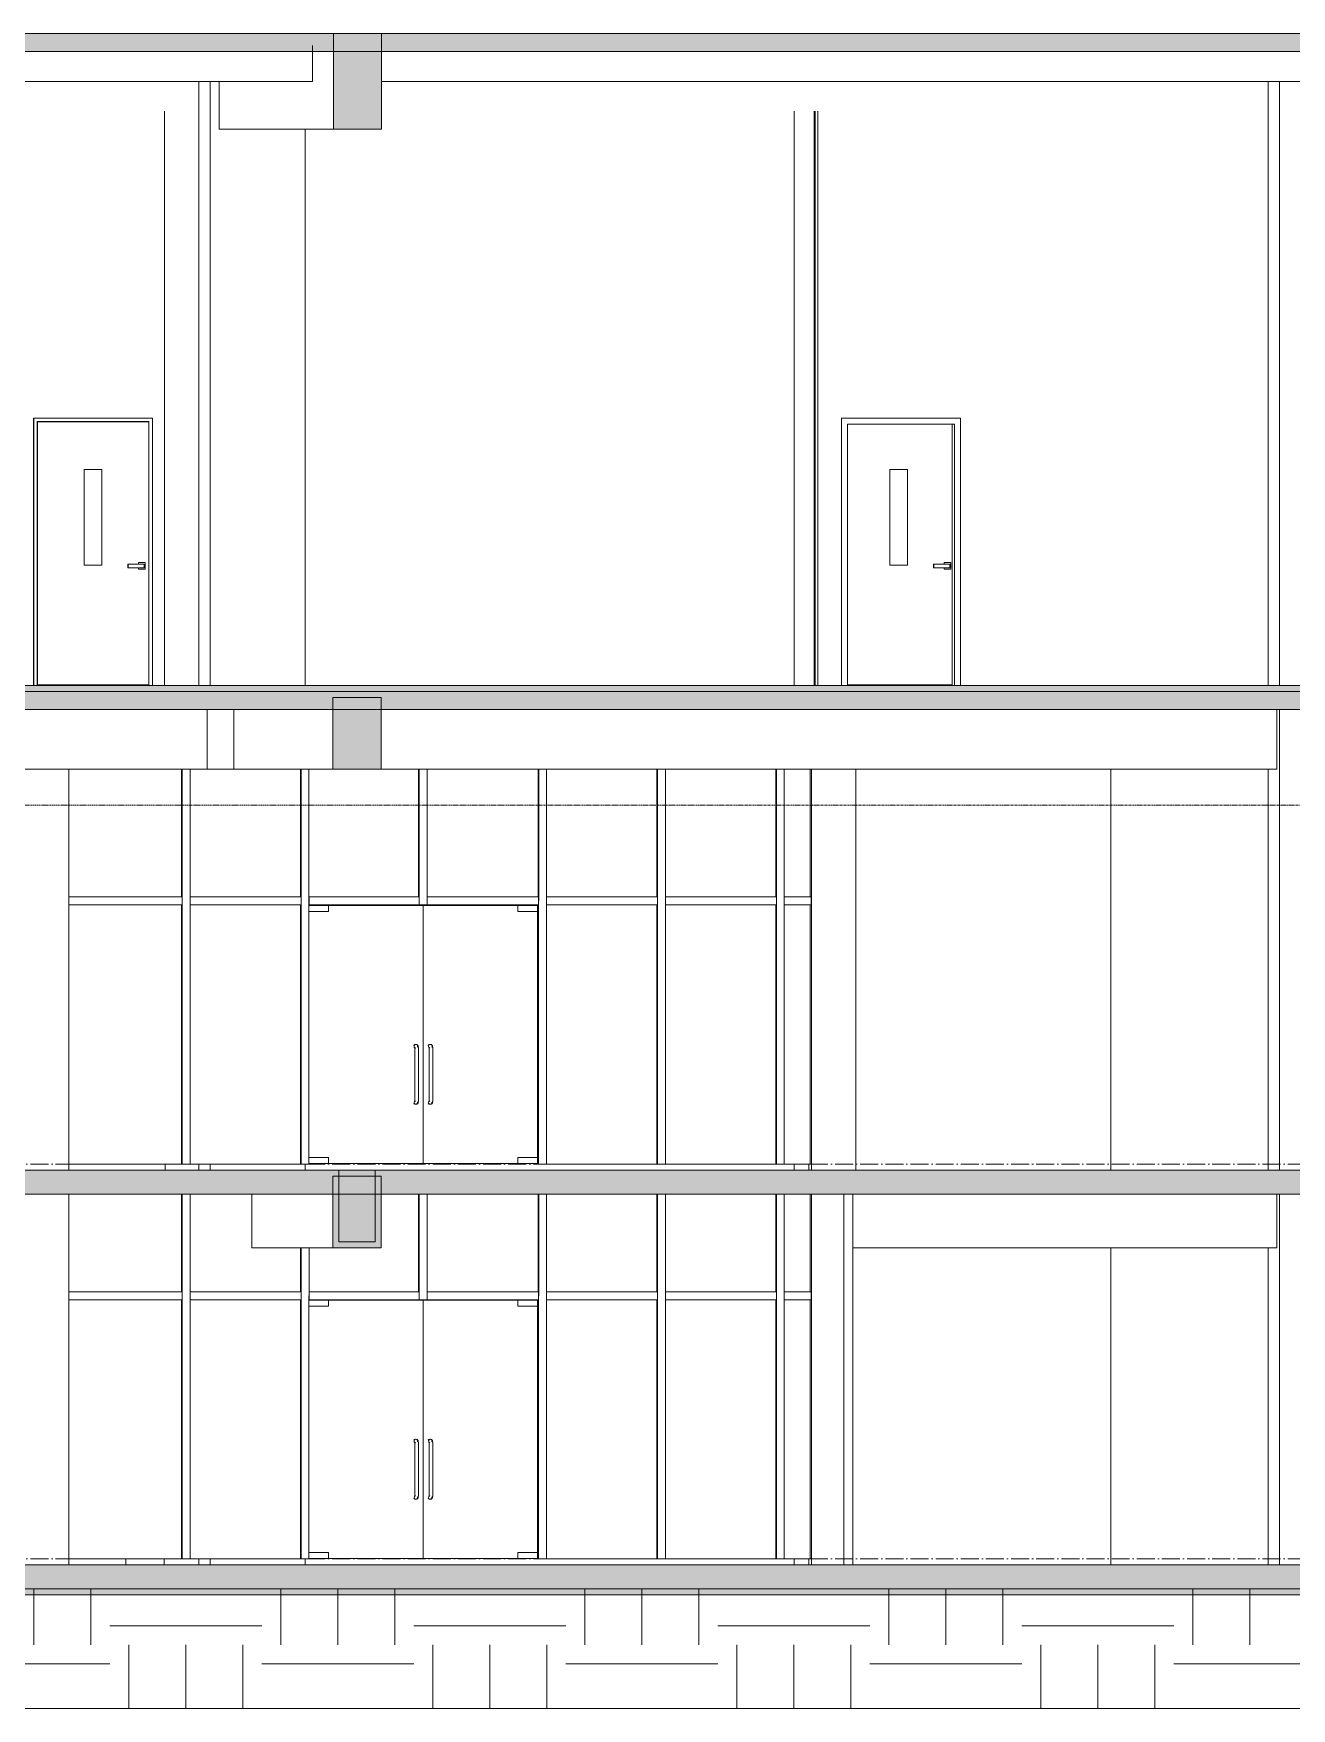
# Model space of a CAD drawing. Header units: millimetres. Extents: x -15601 to 112004, y -15912 to 94410.
# Drawn here: x 65523 to 76035, y -8550 to 5450 of the extents above; entities that cross this region are included whole.
import ezdxf

# ---------------------------------------------------------------- set-up
doc = ezdxf.new("R2010")
doc.units = ezdxf.units.MM
doc.linetypes.add('Centre', pattern=[31.75, 6.35, -4.7625, 15.875, -4.7625])
doc.linetypes.add('Grid Line', pattern=[4.2, 3, -0.6, 0, -0.6])
for name, color, linetype, lineweight in [('A-DOOR', 31, 'Continuous', 5), ('A-DOOR-GLAZ', 152, 'Continuous', 5), ('A-GLAZ-CWMG', 55, 'Continuous', 5), ('CUA', 31, 'Continuous', 9), ('KINH', 152, 'Continuous', 5), ('NET CAT', 3, 'Continuous', 5), ('NET CATConcrete', 3, 'Continuous', 5), ('NET-CAT', 3, 'Continuous', 15), ('NET-THAY', 2, 'Continuous', 9), ('TRUC', 225, 'Continuous', 5)]:
    doc.layers.add(name, color=color, linetype=linetype, lineweight=lineweight)

# ---------------------------------------------------------------- blocks, each defined once
blk = doc.blocks.new('ALC1807-ASCENT PLAZA-KET CAU 2_rvt-1-B-B')
at = {"layer": 'NET CAT'}
for points in [[(68432, 4650), (68432, 5450), (68029, 5450), (68029, 4650)], [(68427, -700), (68427, -100), (68024, -100), (68024, -700)], [(68427, -4700), (68427, -4100), (68024, -4100), (68024, -4700), (68108, -4700)]]:
    blk.add_hatch(color=7, dxfattribs=at).paths.add_polyline_path(points, flags=0)
at = {"layer": 'NET CAT', "color": 4}
for p, q in [((67854, 5350), (67854, 5050)), ((59363, 5050), (66974, 5050)), ((59363, 5050), (67854, 5050)), ((66904, 5050), (66904, 0)), ((66999, 5050), (66999, 0)), ((67074, 5050), (67074, 4650)), ((68432, 5050), (76785, 5050)), ((75840, 5050), (75840, 0)), ((75935, 5050), (75935, 0)), ((67074, 4650), (68029, 4650)), ((67794, 4650), (67794, 0)), ((66975, -200), (66975, -700)), ((67198, -200), (67198, -700)), ((75912, -200), (75912, -700)), ((75935, -200), (75935, -4050)), ((59363, -700), (66975, -700)), ((67198, -700), (68024, -700)), ((68427, -700), (75912, -700)), ((75840, -700), (75840, -4050)), ((66904, -4000), (66904, -4050)), ((66999, -4000), (66999, -4050)), ((67794, -4000), (67794, -4050)), ((75912, -4250), (75912, -4700)), ((75935, -4250), (75935, -7350)), ((67347, -4700), (68024, -4700)), ((72370, -4700), (75912, -4700)), ((75840, -4700), (75840, -7350)), ((66904, -7300), (66904, -7350)), ((66999, -7300), (66999, -7350)), ((67794, -7300), (67794, -7350))]:
    blk.add_line(p, q, dxfattribs=at)
at = {"layer": 'NET CAT', "color": 130, "lineweight": 13}
for p, q in [((68432, 5450), (68029, 5450)), ((68029, 5450), (68029, 4650)), ((68432, 5450), (68432, 4650)), ((68029, 4650), (68432, 4650)), ((68427, -100), (68024, -100)), ((68024, -100), (68024, -700)), ((68427, -100), (68427, -700)), ((68024, -700), (68427, -700)), ((68427, -4100), (68024, -4100)), ((68024, -4100), (68024, -4700)), ((68427, -4100), (68427, -4700)), ((68024, -4700), (68427, -4700))]:
    blk.add_line(p, q, dxfattribs=at)
blk = doc.blocks.new('CUA 1 CANH MO - 2 - Type 1000-V2-B-B')
at = {"layer": 'A-DOOR', "lineweight": 5}
for p, q in [((66487, 2205), (65555, 2205)), ((65555, 2205), (65555, 5)), ((66487, 5), (66487, 2205)), ((65946, 1805), (66095, 1805)), ((65946, 1005), (65946, 1805)), ((66095, 1805), (66095, 1005)), ((66095, 1005), (65946, 1005)), ((65555, 5), (66487, 5))]:
    blk.add_line(p, q, dxfattribs=at)
at = {"layer": 'A-DOOR-GLAZ', "lineweight": 5}
blk.add_line((66094, 1005), (66094, 1805), dxfattribs=at)
at = {"layer": 'CUA', "lineweight": 5}
for p, q in [((65524, 2236), (65524, 0)), ((66517, 2236), (65524, 2236)), ((65554, 2206), (65554, 0)), ((65554, 2206), (66488, 2206)), ((66488, 0), (66488, 2206)), ((66517, 2236), (66517, 0)), ((66311, 1015), (66314, 1015)), ((66311, 1015), (66311, 985)), ((66314, 985), (66311, 985)), ((66314, 1015), (66448, 1015)), ((66314, 1015), (66314, 985)), ((66448, 985), (66314, 985)), ((66400, 1015), (66400, 1028)), ((66400, 1028), (66401, 1028)), ((66400, 973), (66400, 985)), ((66401, 1028), (66401, 1015)), ((66455, 1028), (66401, 1028)), ((66401, 985), (66401, 973)), ((66448, 985), (66448, 1015)), ((66455, 973), (66455, 1028)), ((66401, 973), (66400, 973)), ((66401, 973), (66455, 973)), ((65569, 5), (65569, 0)), ((66444, 0), (66444, 5)), ((66463, 0), (66463, 5)), ((66483, 0), (66483, 5))]:
    blk.add_line(p, q, dxfattribs=at)
blk = doc.blocks.new('CUA 1 CANH MO - 2 - Type 1000-1950932-B-B')
at = {"layer": 'A-DOOR', "lineweight": 5}
for p, q in [((72579, 6505), (72579, 7305)), ((72579, 7305), (72728, 7305)), ((72728, 7305), (72728, 6505)), ((72728, 6505), (72579, 6505)), ((72226, 5505), (73101, 5505))]:
    blk.add_line(p, q, dxfattribs=at)
at = {"layer": 'A-DOOR-GLAZ', "lineweight": 5}
blk.add_line((72726, 7305), (72726, 6505), dxfattribs=at)
at = {"layer": 'CUA', "lineweight": 5}
for p, q in [((73169, 7736), (72176, 7736)), ((72176, 7736), (72176, 5500)), ((73169, 7736), (73169, 5500)), ((72226, 7686), (72226, 5500)), ((72226, 7686), (73120, 7686)), ((73101, 7686), (73101, 5500)), ((73120, 7686), (73120, 5500)), ((72944, 6515), (72947, 6515)), ((72944, 6515), (72944, 6485)), ((72947, 6485), (72944, 6485)), ((72947, 6515), (73081, 6515)), ((72947, 6515), (72947, 6485)), ((73081, 6485), (72947, 6485)), ((73033, 6515), (73033, 6528)), ((73033, 6528), (73034, 6528)), ((73033, 6473), (73033, 6485)), ((73034, 6473), (73033, 6473)), ((73034, 6528), (73034, 6515)), ((73088, 6528), (73034, 6528)), ((73034, 6485), (73034, 6473)), ((73034, 6473), (73088, 6473)), ((73081, 6485), (73081, 6515)), ((73088, 6473), (73088, 6528))]:
    blk.add_line(p, q, dxfattribs=at)
blk = doc.blocks.new('System Panel - Glazed-V161-B-B')
at = {"layer": 'KINH'}
blk.add_line((65819, -4000), (66759, -4000), dxfattribs=at)
blk = doc.blocks.new('System Panel - Glazed-V162-B-B')
at = {"layer": 'KINH'}
blk.add_line((66832, -4000), (67752, -4000), dxfattribs=at)
blk = doc.blocks.new('CUA KINH BAN LE SAN MO 2 HUONG - Type 1-1983377-B-B')
at = {"layer": 'A-DOOR-GLAZ', "lineweight": 5}
for p, q in [((68778, -1838), (67988, -1838)), ((68777, -1838), (68779, -1838)), ((68778, -1838), (68778, -3995)), ((69571, -1838), (68779, -1838)), ((68779, -1838), (68779, -3995)), ((69734, -3945), (69734, -1888)), ((68778, -3995), (67988, -3995)), ((68777, -3995), (68779, -3995)), ((68779, -3995), (69571, -3995))]:
    blk.add_line(p, q, dxfattribs=at)
at = {"layer": 'CUA', "lineweight": 5}
for p, q in [((67825, -1837), (69734, -1837)), ((67988, -1838), (67825, -1838)), ((67825, -1888), (67988, -1888)), ((67988, -1888), (67988, -1838)), ((69570, -1888), (69570, -1838)), ((69570, -1838), (69571, -1838)), ((69571, -1888), (69570, -1888)), ((69735, -1838), (69571, -1838)), ((69571, -1838), (69571, -1888)), ((69571, -1888), (69735, -1888)), ((69734, -3945), (69734, -1888)), ((69734, -1888), (69734, -3945)), ((69735, -1888), (69735, -1838)), ((68710, -3050), (68710, -3450)), ((68717, -3000), (68714, -3000)), ((68721, -3000), (68718, -3000)), ((68740, -3450), (68740, -3050)), ((68830, -3050), (68830, -3450)), ((68837, -3000), (68835, -3000)), ((68841, -3000), (68838, -3000)), ((68860, -3450), (68860, -3050)), ((68714, -3500), (68717, -3500)), ((68718, -3500), (68721, -3500)), ((68835, -3500), (68837, -3500)), ((68838, -3500), (68841, -3500)), ((67988, -3945), (67825, -3945)), ((67825, -3995), (67988, -3995)), ((67988, -3995), (67988, -3945)), ((69570, -3995), (69570, -3945)), ((69570, -3945), (69571, -3945)), ((69571, -3995), (69570, -3995)), ((69571, -3945), (69571, -3995)), ((69735, -3945), (69571, -3945)), ((69571, -3995), (69735, -3995)), ((69734, -4000), (69734, -3995)), ((69734, -3995), (69734, -4000)), ((69734, -4000), (69738, -4000)), ((69734, -4000), (69734, -4000)), ((69735, -3995), (69735, -3945))]:
    blk.add_line(p, q, dxfattribs=at)
at = {"layer": 'CUA', "lineweight": 5, "flags": 128}
for points in [[(68714, -3000), (68709, -3001), (68706, -3003), (68703, -3005), (68702, -3007), (68701, -3008)], [(68708, -3022), (68708, -3022), (68708, -3022), (68708, -3022), (68708, -3023), (68708, -3023), (68708, -3024), (68708, -3024), (68708, -3025), (68708, -3026), (68709, -3027), (68709, -3027), (68709, -3028), (68709, -3029), (68709, -3030), (68709, -3031), (68709, -3032), (68709, -3033), (68709, -3034), (68709, -3036), (68709, -3037), (68709, -3038), (68710, -3039), (68710, -3041), (68710, -3042), (68710, -3043), (68710, -3044), (68710, -3046), (68710, -3047), (68710, -3048), (68710, -3050), (68710, -3050)], [(68721, -3000), (68726, -3001), (68729, -3003), (68732, -3005), (68733, -3007), (68734, -3008), (68735, -3009), (68736, -3011), (68736, -3012), (68736, -3013), (68737, -3014), (68737, -3015), (68737, -3016), (68737, -3017), (68738, -3018), (68738, -3019), (68738, -3020), (68738, -3021), (68738, -3022), (68738, -3023), (68738, -3024), (68739, -3025), (68739, -3026), (68739, -3027), (68739, -3029), (68739, -3030), (68739, -3031), (68739, -3033), (68739, -3034), (68739, -3035), (68739, -3037), (68740, -3038), (68740, -3039), (68740, -3041), (68740, -3042), (68740, -3044), (68740, -3045), (68740, -3047), (68740, -3048), (68740, -3050), (68740, -3050)], [(68835, -3000), (68830, -3001), (68826, -3003), (68823, -3005), (68822, -3007), (68821, -3008)], [(68828, -3022), (68828, -3022), (68828, -3022), (68828, -3022), (68828, -3023), (68828, -3023), (68828, -3024), (68828, -3024), (68829, -3025), (68829, -3026), (68829, -3027), (68829, -3027), (68829, -3028), (68829, -3029), (68829, -3030), (68829, -3031), (68829, -3032), (68829, -3033), (68829, -3034), (68830, -3036), (68830, -3037), (68830, -3038), (68830, -3039), (68830, -3041), (68830, -3042), (68830, -3043), (68830, -3044), (68830, -3046), (68830, -3047), (68830, -3048), (68830, -3050), (68830, -3050)], [(68841, -3000), (68846, -3001), (68849, -3003), (68852, -3005), (68853, -3007), (68854, -3008), (68855, -3009), (68856, -3011), (68856, -3012), (68856, -3013), (68857, -3014), (68857, -3015), (68857, -3016), (68857, -3017), (68858, -3018), (68858, -3019), (68858, -3020), (68858, -3021), (68858, -3022), (68858, -3023), (68859, -3024), (68859, -3025), (68859, -3026), (68859, -3027), (68859, -3029), (68859, -3030), (68859, -3031), (68859, -3033), (68859, -3034), (68860, -3035), (68860, -3037), (68860, -3038), (68860, -3039), (68860, -3041), (68860, -3042), (68860, -3044), (68860, -3045), (68860, -3047), (68860, -3048), (68860, -3050), (68860, -3050)], [(68714, -3500), (68709, -3499), (68706, -3497), (68703, -3495), (68702, -3493), (68701, -3492)], [(68708, -3478), (68708, -3478), (68708, -3478), (68708, -3478), (68708, -3477), (68708, -3477), (68708, -3476), (68708, -3476), (68708, -3475), (68708, -3474), (68709, -3473), (68709, -3473), (68709, -3472), (68709, -3471), (68709, -3470), (68709, -3469), (68709, -3468), (68709, -3467), (68709, -3466), (68709, -3464), (68709, -3463), (68709, -3462), (68710, -3461), (68710, -3459), (68710, -3458), (68710, -3457), (68710, -3456), (68710, -3454), (68710, -3453), (68710, -3452), (68710, -3450), (68710, -3450)], [(68721, -3500), (68726, -3499), (68729, -3497), (68732, -3495), (68733, -3493), (68734, -3492), (68735, -3491), (68736, -3489), (68736, -3488), (68736, -3487), (68737, -3486), (68737, -3485), (68737, -3484), (68737, -3483), (68738, -3482), (68738, -3481), (68738, -3480), (68738, -3479), (68738, -3478), (68738, -3477), (68738, -3476), (68739, -3475), (68739, -3474), (68739, -3473), (68739, -3471), (68739, -3470), (68739, -3469), (68739, -3467), (68739, -3466), (68739, -3465), (68739, -3463), (68740, -3462), (68740, -3461), (68740, -3459), (68740, -3458), (68740, -3456), (68740, -3455), (68740, -3453), (68740, -3452), (68740, -3450), (68740, -3450)], [(68835, -3500), (68830, -3499), (68826, -3497), (68823, -3495), (68822, -3493), (68821, -3492)], [(68828, -3478), (68828, -3478), (68828, -3478), (68828, -3478), (68828, -3477), (68828, -3477), (68828, -3476), (68828, -3476), (68829, -3475), (68829, -3474), (68829, -3473), (68829, -3473), (68829, -3472), (68829, -3471), (68829, -3470), (68829, -3469), (68829, -3468), (68829, -3467), (68829, -3466), (68830, -3464), (68830, -3463), (68830, -3462), (68830, -3461), (68830, -3459), (68830, -3458), (68830, -3457), (68830, -3456), (68830, -3454), (68830, -3453), (68830, -3452), (68830, -3450), (68830, -3450)], [(68841, -3500), (68846, -3499), (68849, -3497), (68852, -3495), (68853, -3493), (68854, -3492), (68855, -3491), (68856, -3489), (68856, -3488), (68856, -3487), (68857, -3486), (68857, -3485), (68857, -3484), (68857, -3483), (68858, -3482), (68858, -3481), (68858, -3480), (68858, -3479), (68858, -3478), (68858, -3477), (68859, -3476), (68859, -3475), (68859, -3474), (68859, -3473), (68859, -3471), (68859, -3470), (68859, -3469), (68859, -3467), (68859, -3466), (68860, -3465), (68860, -3463), (68860, -3462), (68860, -3461), (68860, -3459), (68860, -3458), (68860, -3456), (68860, -3455), (68860, -3453), (68860, -3452), (68860, -3450), (68860, -3450)]]:
    blk.add_lwpolyline(points, dxfattribs=at)
at = {"layer": 'CUA', "lineweight": 5}
for centre, start_param, end_param in [((68718, -3015), 0, 3.141593), ((68718, -3015), 4.266294, 6.283185), ((68838, -3015), 0, 2.879793), ((68838, -3015), 4.266294, 6.283185), ((68718, -3485), 0.286025, 3.141593), ((68718, -3485), 3.141593, 4.974188), ((68838, -3485), 0.285476, 3.141593), ((68838, -3485), 3.141593, 4.974188)]:
    blk.add_ellipse(centre, major_axis=(0, 15), ratio=0.992902, start_param=start_param, end_param=end_param, dxfattribs=at)
blk = doc.blocks.new('System Panel - Glazed-1983398-B-B')
at = {"layer": 'KINH'}
for p, q in [((72014, -4000), (72014, -1833)), ((71796, -4000), (72014, -4000))]:
    blk.add_line(p, q, dxfattribs=at)
blk = doc.blocks.new('Rectangular Mullion - Rectangular Mullion-V163-B-B')
at = {"layer": 'A-GLAZ-CWMG'}
for p, q in [((66766, -1800), (66766, -4000)), ((66832, -1800), (66832, -4000)), ((66760, -1833), (66760, -4000)), ((66766, -4000), (66760, -4000)), ((66832, -4000), (66766, -4000))]:
    blk.add_line(p, q, dxfattribs=at)
blk = doc.blocks.new('Rectangular Mullion - Rectangular Mullion-V164-B-B')
at = {"layer": 'A-GLAZ-CWMG'}
for p, q in [((69744, -1800), (69744, -4000)), ((69810, -1800), (69810, -4000)), ((69738, -1833), (69738, -4000)), ((69732, -3995), (69732, -4000)), ((69744, -4000), (69738, -4000)), ((69810, -4000), (69744, -4000))]:
    blk.add_line(p, q, dxfattribs=at)
blk = doc.blocks.new('System Panel - Glazed-V165-B-B')
at = {"layer": 'KINH'}
blk.add_line((66759, -1300), (65819, -1300), dxfattribs=at)
blk = doc.blocks.new('System Panel - Glazed-V166-B-B')
at = {"layer": 'KINH'}
blk.add_line((67752, -1300), (66832, -1300), dxfattribs=at)
blk = doc.blocks.new('System Panel - Glazed-1983399-B-B')
at = {"layer": 'KINH'}
blk.add_line((68739, -1300), (67825, -1300), dxfattribs=at)
blk = doc.blocks.new('System Panel - Glazed-1983400-B-B')
at = {"layer": 'KINH'}
blk.add_line((69738, -1300), (68811, -1300), dxfattribs=at)
blk = doc.blocks.new('System Panel - Glazed-1983401-B-B')
at = {"layer": 'KINH'}
for p, q in [((72014, -700), (71796, -700)), ((72014, -1767), (72014, -700))]:
    blk.add_line(p, q, dxfattribs=at)
blk = doc.blocks.new('Rectangular Mullion - Rectangular Mullion-V167-B-B')
at = {"layer": 'A-GLAZ-CWMG'}
for p, q in [((66766, -1767), (65819, -1767)), ((66766, -1767), (66766, -1833)), ((65819, -1833), (66766, -1833))]:
    blk.add_line(p, q, dxfattribs=at)
blk = doc.blocks.new('Rectangular Mullion - Rectangular Mullion-V168-B-B')
at = {"layer": 'A-GLAZ-CWMG'}
for p, q in [((66832, -1833), (66832, -1767)), ((67759, -1767), (66832, -1767)), ((67759, -1767), (67759, -1833)), ((66832, -1833), (67759, -1833))]:
    blk.add_line(p, q, dxfattribs=at)
blk = doc.blocks.new('Rectangular Mullion - Rectangular Mullion-1983374-B-B')
at = {"layer": 'A-GLAZ-CWMG'}
for p, q in [((67825, -1833), (67825, -1767)), ((68745, -1767), (67825, -1767)), ((68745, -1767), (68745, -1833)), ((67825, -1833), (68745, -1833))]:
    blk.add_line(p, q, dxfattribs=at)
blk = doc.blocks.new('Rectangular Mullion - Rectangular Mullion-1983375-B-B')
at = {"layer": 'A-GLAZ-CWMG'}
for p, q in [((68811, -1833), (68811, -1767)), ((69744, -1767), (68811, -1767)), ((69744, -1767), (69744, -1833)), ((68811, -1833), (69744, -1833))]:
    blk.add_line(p, q, dxfattribs=at)
blk = doc.blocks.new('Rectangular Mullion - Rectangular Mullion-1983376-B-B')
at = {"layer": 'A-GLAZ-CWMG'}
for p, q in [((71796, -1833), (71796, -1767)), ((72020, -1767), (71796, -1767)), ((72020, -1767), (72020, -1833)), ((71796, -1833), (72020, -1833))]:
    blk.add_line(p, q, dxfattribs=at)
blk = doc.blocks.new('Rectangular Mullion - Rectangular Mullion-V169-B-B')
at = {"layer": 'A-GLAZ-CWMG'}
for p, q in [((66760, -700), (66766, -700)), ((66760, -700), (66760, -1767)), ((66766, -700), (66832, -700)), ((66766, -700), (66766, -1800)), ((66832, -700), (66832, -1800))]:
    blk.add_line(p, q, dxfattribs=at)
blk = doc.blocks.new('Rectangular Mullion - Rectangular Mullion-1982538-B-B')
at = {"layer": 'A-GLAZ-CWMG'}
for p, q in [((68739, -700), (68745, -700)), ((68739, -700), (68739, -1767)), ((68745, -700), (68811, -700)), ((68745, -700), (68745, -1833)), ((68811, -1833), (68811, -700)), ((68811, -1833), (68745, -1833))]:
    blk.add_line(p, q, dxfattribs=at)
blk = doc.blocks.new('System Panel - Glazed-V170-B-B')
at = {"layer": 'KINH'}
blk.add_line((65819, -7300), (66759, -7300), dxfattribs=at)
blk = doc.blocks.new('System Panel - Glazed-1983403-B-B')
at = {"layer": 'KINH'}
for p, q in [((72014, -7300), (72014, -5133)), ((71796, -7300), (72014, -7300))]:
    blk.add_line(p, q, dxfattribs=at)
blk = doc.blocks.new('System Panel - Glazed-1983408-B-B')
at = {"layer": 'KINH'}
blk.add_line((72014, -5067), (72014, -4250), dxfattribs=at)
blk = doc.blocks.new('Rectangular Mullion - Rectangular Mullion-V171-B-B')
at = {"layer": 'A-GLAZ-CWMG'}
for p, q in [((66766, -5067), (65819, -5067)), ((65819, -5133), (66766, -5133)), ((66766, -5067), (66766, -5133))]:
    blk.add_line(p, q, dxfattribs=at)
blk = doc.blocks.new('Rectangular Mullion - Rectangular Mullion-1979014-B-B')
at = {"layer": 'A-GLAZ-CWMG'}
for p, q in [((66760, -4250), (66760, -5067)), ((66766, -4250), (66766, -5100)), ((66832, -4250), (66832, -5100))]:
    blk.add_line(p, q, dxfattribs=at)
blk = doc.blocks.new('Rectangular Mullion - Rectangular Mullion-V172-B-B')
at = {"layer": 'A-GLAZ-CWMG'}
for p, q in [((67753, -4700), (67753, -5067)), ((67759, -4700), (67759, -5100)), ((67825, -4700), (67825, -5100))]:
    blk.add_line(p, q, dxfattribs=at)
blk = doc.blocks.new('Rectangular Mullion - Rectangular Mullion-1983402-B-B')
at = {"layer": 'A-GLAZ-CWMG'}
for p, q in [((68739, -4250), (68739, -5067)), ((68745, -4250), (68745, -5133)), ((68811, -5133), (68811, -4250)), ((68811, -5133), (68745, -5133))]:
    blk.add_line(p, q, dxfattribs=at)

msp = doc.modelspace()

# ---------------------------------------------------------------- hatches: boundary and pattern name
at = {"layer": 'NET CAT'}
for points in [[(60325.5, 5300), (95821.7, 5300), (95821.7, 5450), (32934.3, 5450), (32934.3, 5300), (60096.6, 5300)], [(70854.9, -200), (93753.6, -200), (93753.6, -50), (32934.3, -50), (32934.3, -200), (69023.7, -200)], [(103025.5, -4250), (103025.5, -4050), (32934.3, -4050), (32934.3, -4250), (96491.6, -4250)], [(69023.7, -7600), (103025.5, -7600), (103025.5, -7350), (102400.4, -7350), (102400.4, -7450), (102296.2, -7450), (102296.2, -7350), (32934.3, -7350), (32934.3, -7600), (68108.1, -7600)]]:
    msp.add_hatch(color=7, dxfattribs=at).paths.add_polyline_path(points, flags=0)
h = msp.add_hatch(dxfattribs=at)
h.set_pattern_fill('FP_6', color=134, style=0, pattern_type=2)
h.set_pattern_definition([(0, (40760, 40400), (1270, 1270), [1270, -1270]), (0, (40760, 40876.2), (1270, 1270), [1270, -1270]), (0, (40760, 41352.5), (1270, 1270), [1270, -1270]), (90, (40918.8, 41511.2), (-1270, 1270), [1270, -1270]), (90, (41395, 41511.2), (-1270, 1270), [1270, -1270]), (90, (41871.3, 41511.2), (-1270, 1270), [1270, -1270])])
h.paths.add_polyline_path([(32934.3, -8550), (103815.5, -8550), (103815.5, -1000), (103027.2, -1000), (103025.5, -7550), (32934.3, -7550), (32934.3, -7600)])
at = {"layer": 'NET CATConcrete'}
msp.add_hatch(color=7, dxfattribs=at).paths.add_polyline_path([(68108.1, -4650), (68376.9, -4650), (68376.9, -4050), (68074.7, -4050), (68074.7, -4650)], flags=0)
at = {"layer": 'NET-THAY', "lineweight": 5}
msp.add_hatch(color=7, dxfattribs=at).paths.add_polyline_path([(67192.5, -50), (93716.5, -50), (93716.5, 0), (32934.3, 0), (32934.3, -50), (65361.3, -50)], flags=0)

# ---------------------------------------------------------------- linework, layer by layer
at = {"layer": 'NET CAT'}
for p, q in [((75935.3, 0), (75935.3, 5000)), ((75840.2, 0), (75840.2, 4800)), ((75935.3, -200), (75935.3, -4050)), ((75840.2, -4050), (75840.2, -700)), ((75935.3, -4250), (75935.3, -7350)), ((75840.2, -7350), (75840.2, -4700))]:
    msp.add_line(p, q, dxfattribs=at)
at = {"layer": 'NET CAT', "lineweight": 13}
for p, q in [((68376.9, -4050), (68074.7, -4050)), ((68074.7, -4050), (68074.7, -4650)), ((68376.9, -4050), (68376.9, -4650)), ((68074.7, -4650), (68376.9, -4650))]:
    msp.add_line(p, q, dxfattribs=at)
at = {"layer": 'NET-CAT'}
for p, q in [((95821.7, 5450), (26050.5, 5450)), ((95519.5, 5300), (26050.5, 5300)), ((93716.5, 0), (26050.5, 0)), ((93753.6, -50), (26050.5, -50)), ((93753.6, -200), (26050.5, -200)), ((103025.5, -4050), (26050.5, -4050)), ((103025.5, -4250), (26050.5, -4250)), ((102296.2, -7350), (26050.5, -7350)), ((26050.5, -7550), (103025.5, -7550)), ((103025.5, -7600), (26050.5, -7600)), ((26699.7, -8550), (103815.5, -8550))]:
    msp.add_line(p, q, dxfattribs=at)
at = {"layer": 'NET-THAY'}
for p, q in [((66617.3, 0), (66617.3, 4800)), ((71878.5, 4800), (71878.5, 0)), ((72046.2, 4800), (72046.2, 0)), ((72053.3, 0), (72053.3, 4800)), ((72077.1, 4800), (72077.1, 0)), ((65524.4, 0), (65524.4, 2236)), ((65524.4, 2236), (66517.3, 2236)), ((66517.3, 2236), (66517.3, 0)), ((72275.7, 0), (72275.7, 2236)), ((72275.7, 2236), (73268.6, 2236)), ((73268.6, 2236), (73268.6, 0)), ((66295, 5), (66295, 0)), ((65819.4, -4050), (65819.4, -700)), ((72024.5, -700), (72024.5, -4050)), ((72393.4, -4050), (72393.4, -700)), ((74523.7, -700), (74523.7, -4050)), ((66623.8, -4050), (66623.8, -4000)), ((71878.5, -4000), (71878.5, -4050)), ((72000.7, -4050), (72000.7, -4000)), ((65819.4, -7350), (65819.4, -4250)), ((72025, -4250), (72025, -7350)), ((72294.7, -7350), (72294.7, -4250)), ((72370.2, -4250), (72370.2, -7350)), ((74523.7, -4700), (74523.7, -7350)), ((66295, -7300), (66295, -7350)), ((66616.1, -7350), (66616.1, -7300)), ((71878.5, -7300), (71878.5, -7350)), ((72001.2, -7350), (72001.2, -7300))]:
    msp.add_line(p, q, dxfattribs=at)
msp.add_lwpolyline([(67347.2, -4700), (67347.2, -4250)], dxfattribs=at)
at = {"layer": 'TRUC', "linetype": 'Centre'}
for p, q in [((-15600.6, 0), (108517.8, 0)), ((-15600.6, -1000), (108517.8, -1000))]:
    msp.add_line(p, q, dxfattribs=at)
at = {"layer": 'TRUC', "linetype": 'Grid Line', "ltscale": 50}
for p, q in [((-15600.6, -4000), (108517.8, -4000)), ((-15600.6, -7300), (108517.8, -7300))]:
    msp.add_line(p, q, dxfattribs=at)

# ---------------------------------------------------------------- block references
at = {"lineweight": 5}
msp.add_blockref('ALC1807-ASCENT PLAZA-KET CAU 2_rvt-1-B-B', (0, 0), dxfattribs=at)
at = {"layer": 'A-GLAZ-CWMG'}
for name, p in [('Rectangular Mullion - Rectangular Mullion-V169-B-B', (0, 0)), ('Rectangular Mullion - Rectangular Mullion-V169-B-B', (992.9, 0)), ('Rectangular Mullion - Rectangular Mullion-1982538-B-B', (0, 0)), ('Rectangular Mullion - Rectangular Mullion-V169-B-B', (2978.7, 0)), ('Rectangular Mullion - Rectangular Mullion-V169-B-B', (3971.6, 0)), ('Rectangular Mullion - Rectangular Mullion-V169-B-B', (4964.5, 0)), ('Rectangular Mullion - Rectangular Mullion-V167-B-B', (0, 0)), ('Rectangular Mullion - Rectangular Mullion-V163-B-B', (0, 0)), ('Rectangular Mullion - Rectangular Mullion-V168-B-B', (0, 0)), ('Rectangular Mullion - Rectangular Mullion-V163-B-B', (992.9, 0)), ('Rectangular Mullion - Rectangular Mullion-1983374-B-B', (0, 0)), ('Rectangular Mullion - Rectangular Mullion-1983375-B-B', (0, 0)), ('Rectangular Mullion - Rectangular Mullion-V164-B-B', (0, 0)), ('Rectangular Mullion - Rectangular Mullion-V168-B-B', (2978.7, 0)), ('Rectangular Mullion - Rectangular Mullion-V163-B-B', (3971.6, 0)), ('Rectangular Mullion - Rectangular Mullion-V168-B-B', (3971.6, 0)), ('Rectangular Mullion - Rectangular Mullion-V163-B-B', (4964.5, 0)), ('Rectangular Mullion - Rectangular Mullion-1983376-B-B', (0, 0)), ('Rectangular Mullion - Rectangular Mullion-1979014-B-B', (0, 0)), ('Rectangular Mullion - Rectangular Mullion-1983402-B-B', (0, 0)), ('Rectangular Mullion - Rectangular Mullion-1979014-B-B', (2978.7, 0)), ('Rectangular Mullion - Rectangular Mullion-1979014-B-B', (3971.6, 0)), ('Rectangular Mullion - Rectangular Mullion-1979014-B-B', (4964.5, 0)), ('Rectangular Mullion - Rectangular Mullion-V172-B-B', (0, 0)), ('Rectangular Mullion - Rectangular Mullion-V171-B-B', (0, 0)), ('Rectangular Mullion - Rectangular Mullion-V163-B-B', (0, -3300)), ('Rectangular Mullion - Rectangular Mullion-V168-B-B', (0, -3300)), ('Rectangular Mullion - Rectangular Mullion-V163-B-B', (992.9, -3300)), ('Rectangular Mullion - Rectangular Mullion-1983374-B-B', (0, -3300)), ('Rectangular Mullion - Rectangular Mullion-1983375-B-B', (0, -3300)), ('Rectangular Mullion - Rectangular Mullion-V164-B-B', (0, -3300)), ('Rectangular Mullion - Rectangular Mullion-V168-B-B', (2978.7, -3300)), ('Rectangular Mullion - Rectangular Mullion-V163-B-B', (3971.6, -3300)), ('Rectangular Mullion - Rectangular Mullion-V168-B-B', (3971.6, -3300)), ('Rectangular Mullion - Rectangular Mullion-V163-B-B', (4964.5, -3300)), ('Rectangular Mullion - Rectangular Mullion-1983376-B-B', (0, -3300))]:
    msp.add_blockref(name, p, dxfattribs=at)
at = {"layer": 'CUA'}
for name, p in [('CUA 1 CANH MO - 2 - Type 1000-V2-B-B', (0, 0)), ('CUA 1 CANH MO - 2 - Type 1000-1950932-B-B', (99.3, -5500)), ('CUA KINH BAN LE SAN MO 2 HUONG - Type 1-1983377-B-B', (0, 0)), ('CUA KINH BAN LE SAN MO 2 HUONG - Type 1-1983377-B-B', (0, -3300))]:
    msp.add_blockref(name, p, dxfattribs=at)
at = {"layer": 'KINH'}
for name, p in [('System Panel - Glazed-V165-B-B', (0, 600)), ('System Panel - Glazed-V166-B-B', (0, 600)), ('System Panel - Glazed-1983399-B-B', (0, 600)), ('System Panel - Glazed-1983400-B-B', (0, 600)), ('System Panel - Glazed-V166-B-B', (2978.7, 600)), ('System Panel - Glazed-V166-B-B', (3971.6, 600)), ('System Panel - Glazed-1983401-B-B', (0, 0)), ('System Panel - Glazed-1983398-B-B', (0, 0)), ('System Panel - Glazed-V161-B-B', (0, 0)), ('System Panel - Glazed-V162-B-B', (0, 0)), ('System Panel - Glazed-V162-B-B', (2978.7, 0)), ('System Panel - Glazed-V162-B-B', (3971.6, 0)), ('System Panel - Glazed-1983408-B-B', (0, 0)), ('System Panel - Glazed-1983403-B-B', (0, 0)), ('System Panel - Glazed-V170-B-B', (0, 0)), ('System Panel - Glazed-V162-B-B', (0, -3300)), ('System Panel - Glazed-V162-B-B', (2978.7, -3300)), ('System Panel - Glazed-V162-B-B', (3971.6, -3300))]:
    msp.add_blockref(name, p, dxfattribs=at)

doc.saveas('drawing.dxf')
